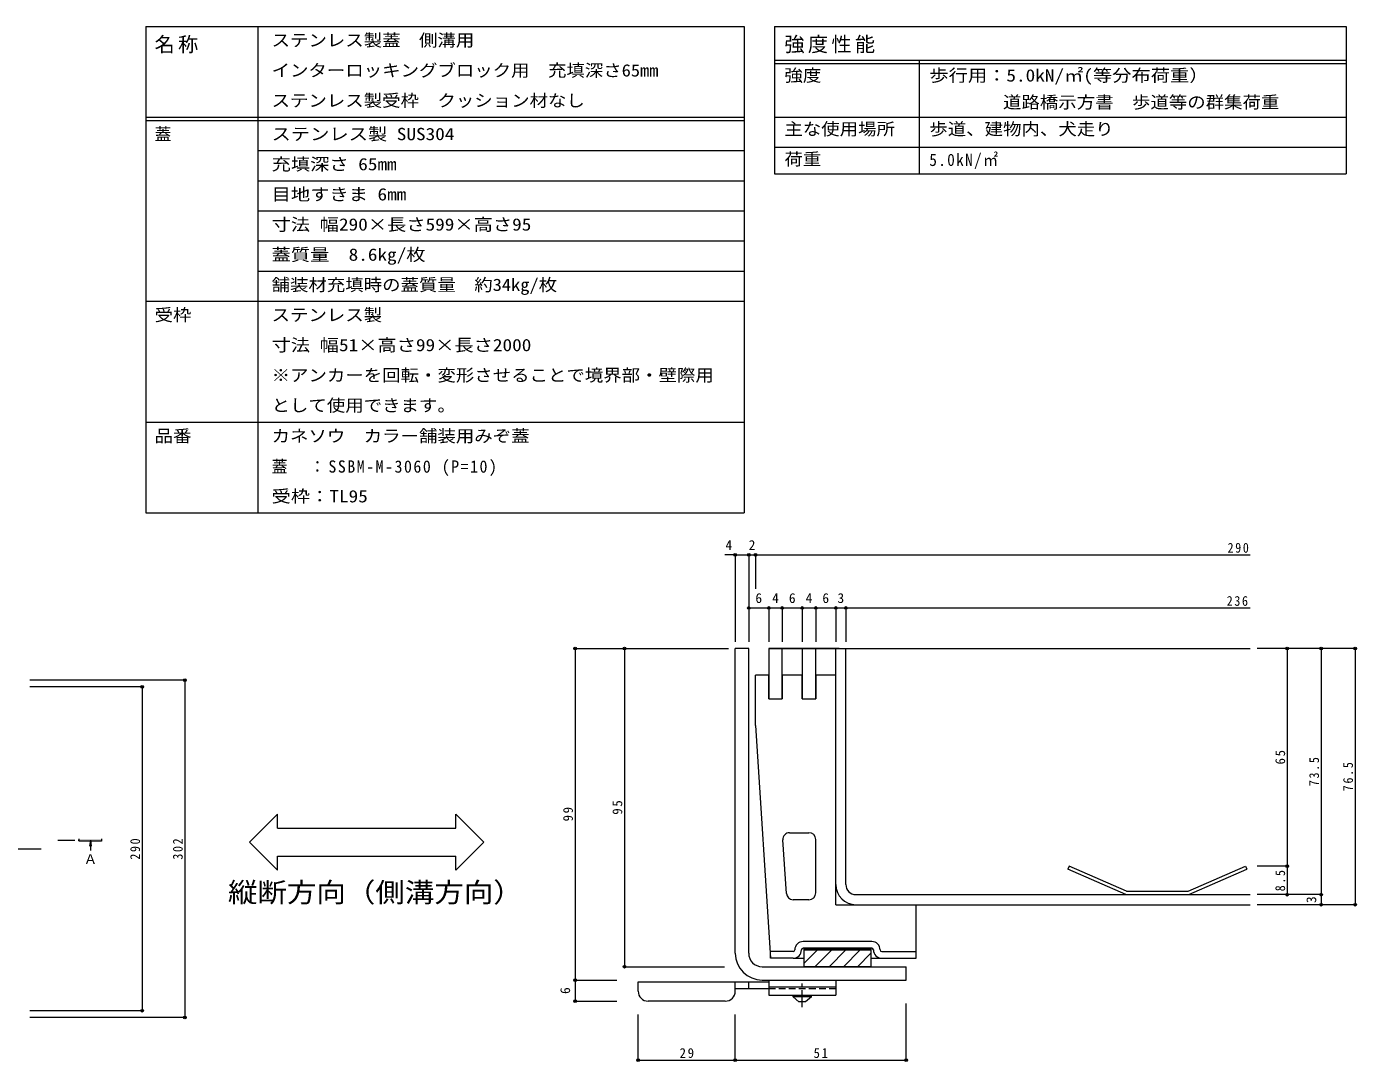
# Model space of a CAD drawing. Units: millimetres at full size, sheet at 1:3, with parts at other scales. Extents: x -1128 to 1149, y -823 to 816.
# Drawn here: x -42 to 1149, y -110 to 816 of the extents above; entities that cross this region are included whole.
import ezdxf
from ezdxf.enums import TextEntityAlignment as Align

# ---------------------------------------------------------------- set-up
doc = ezdxf.new("R2010")
doc.units = ezdxf.units.MM
doc.header["$LTSCALE"] = 3
doc.header["$PDMODE"] = 32
doc.header["$PDSIZE"] = 2.4
for name, pattern in [('CHAIN1', [8, 5, -1, 1, -1]), ('CHAIN2', [12, 9, -1, 1, -1]), ('DASHED1', [1.8, 1.2, -0.6]), ('DASHED2', [3, 2, -1])]:
    doc.linetypes.add(name, pattern=pattern)
for name, color, linetype, lineweight in [('4-0_Yobi_3', 7, 'CHAIN2', 18), ('4-4_036.下り天井', 7, 'Continuous', 18), ('4-5_037.床下小梁', 7, 'Continuous', 18), ('F-1_F-1ﾚｲﾔ', 2, 'Continuous', 18), ('F-2_F-2ﾚｲﾔ', 3, 'Continuous', 18), ('F-3_F-3ﾚｲﾔ', 4, 'Continuous', 18), ('F-4_F-4ﾚｲﾔ', 7, 'Continuous', 18), ('F-9_F-9ﾚｲﾔ', 4, 'Continuous', 18), ('F-A_F-Aﾚｲﾔ', 6, 'Continuous', 18), ('F-F_F-Fﾚｲﾔ', 3, 'Continuous', 18)]:
    doc.layers.add(name, color=color, linetype=linetype, lineweight=lineweight)
doc.styles.add('ＭＳ ゴシック', font='')
doc.styles.get('ＭＳ ゴシック').set_extended_font_data('MS Gothic')

msp = doc.modelspace()

# ---------------------------------------------------------------- linework, layer by layer
at = {"layer": '4-0_Yobi_3'}
msp.add_line((-915.661, 80.034), (-29.36, 80.034), dxfattribs=at)
at = {"layer": '4-4_036.下り天井'}
for p, q in [((100.253, 231.034), (-39.397, 231.034)), ((99.353, 231.034), (99.353, -70.966)), ((62.019, 225.034), (-39.397, 225.034)), ((61.119, 225.034), (61.119, -64.966)), ((62.019, -64.966), (-39.397, -64.966)), ((100.253, -70.966), (-39.397, -70.966))]:
    msp.add_line(p, q, dxfattribs=at)
for p in [(99.353, 231.034), (61.119, 225.034), (61.119, -64.966), (99.353, -70.966)]:
    msp.add_point(p, dxfattribs=at)
at = {"layer": '4-5_037.床下小梁'}
for p, q in [((157.264, 85.989), (182.264, 110.989)), ((182.264, 98.489), (182.264, 110.989)), ((367.212, 85.989), (342.212, 110.989)), ((342.212, 98.489), (342.212, 110.989)), ((182.264, 98.489), (342.212, 98.489)), ((157.264, 85.989), (182.264, 60.989)), ((367.212, 85.989), (342.212, 60.989)), ((182.264, 60.989), (182.264, 73.489)), ((182.264, 73.489), (342.212, 73.489)), ((342.212, 60.989), (342.212, 73.489))]:
    msp.add_line(p, q, dxfattribs=at)
at = {"layer": '4-5_037.床下小梁', "color": 4, "linetype": 'CHAIN1'}
msp.add_line((-14.33, 87.888), (4.646, 87.888), dxfattribs=at)
at = {"layer": '4-5_037.床下小梁', "color": 4}
for p, q in [((14.709, 87.888), (13.973, 82.302)), ((14.709, 87.888), (15.444, 82.302)), ((24.646, 88.888), (24.646, 86.888))]:
    msp.add_line(p, q, dxfattribs=at)
for points in [[(24.646, 86.888), (4.646, 86.888), (4.646, 88.888)], [(14.709, 87.888), (14.709, 79.041), (14.709, 78.485)]]:
    msp.add_lwpolyline(points, dxfattribs=at)
msp.add_solid([(4.646, 88.888), (4.646, 86.888), (24.646, 88.888), (24.646, 86.888)], dxfattribs=at)
at = {"layer": 'F-1_F-1ﾚｲﾔ'}
for p, q in [((604.4, 259.458), (592.4, 259.458)), ((592.4, -13.543), (592.4, 259.458)), ((604.4, -13.542), (604.4, 259.458)), ((616.4, -25.542), (745.4, -25.542))]:
    msp.add_line(p, q, dxfattribs=at)
msp.add_lwpolyline([(616.4, -37.543), (745.4, -37.543), (745.4, -25.542)], dxfattribs=at)
for centre, radius in [((616.4, -13.543), 24), ((616.4, -13.542), 12)]:
    msp.add_arc(centre, radius, 180, 270, dxfattribs=at)
at = {"layer": 'F-2_F-2ﾚｲﾔ'}
for p, q in [((622.399, 259.458), (1053.682, 259.458)), ((682.399, 235.458), (682.399, 259.458)), ((691.399, 47.958), (691.399, 259.458)), ((942.075, 38.958), (890.142, 61.71)), ((998.724, 38.958), (1050.657, 61.71)), ((700.399, 38.958), (1053.682, 38.958)), ((942.704, 41.958), (998.096, 41.958)), ((700.399, 29.958), (1053.682, 29.958))]:
    msp.add_line(p, q, dxfattribs=at)
at = {"layer": 'F-2_F-2ﾚｲﾔ', "linetype": 'DASHED1'}
msp.add_line((682.399, 47.958), (682.399, 235.458), dxfattribs=at)
at = {"layer": 'F-2_F-2ﾚｲﾔ'}
for points in [[(942.704, 41.958), (891.346, 64.458), (890.142, 61.71)], [(998.096, 41.958), (1049.453, 64.458), (1050.657, 61.71)]]:
    msp.add_lwpolyline(points, dxfattribs=at)
for radius in [18, 9]:
    msp.add_arc((700.399, 47.958), radius, 180, 270, dxfattribs=at)
at = {"layer": 'F-3_F-3ﾚｲﾔ'}
for p, q in [((685.399, 259.458), (622.399, 259.458)), ((610.4, 190.458), (610.4, 235.458)), ((622.399, 235.458), (610.4, 235.458)), ((622.399, 214.458), (622.399, 235.458)), ((652.399, 214.458), (652.399, 235.458)), ((664.399, 235.458), (664.399, 214.458)), ((670.399, 235.458), (664.399, 235.458)), ((682.399, 235.458), (670.399, 235.458)), ((682.399, 29.958), (682.399, 235.458)), ((622.399, 214.458), (634.399, 214.458)), ((652.399, 214.458), (664.399, 214.458)), ((610.4, 190.458), (623.9, -18.042)), ((638.175, 40.07), (635.067, 88.07)), ((641.054, 94.458), (658.399, 94.458)), ((664.399, 40.458), (664.399, 88.458)), ((658.399, 34.458), (644.162, 34.458)), ((682.399, 29.958), (754.4, 29.958)), ((754.4, -18.042), (754.4, 29.958)), ((714.65, -3.042), (653.15, -3.042)), ((714.65, -9.042), (653.15, -9.042)), ((653.9, -9.042), (653.9, -25.542)), ((653.9, -9.342), (713.9, -9.342)), ((653.9, -9.642), (713.9, -9.642)), ((653.9, -9.942), (713.9, -9.942)), ((653.9, -10.242), (713.9, -10.242)), ((653.9, -10.542), (713.9, -10.542)), ((666.03, -10.542), (653.9, -22.672)), ((678.758, -10.542), (663.758, -25.542)), ((691.486, -10.542), (676.486, -25.542)), ((704.214, -10.542), (689.214, -25.542)), ((713.9, -9.042), (713.9, -25.542)), ((644.15, -12.042), (623.9, -12.042)), ((623.9, -18.042), (623.9, -12.042)), ((644.15, -18.042), (623.9, -18.042)), ((644.15, -18.042), (653.9, -18.042)), ((713.9, -13.584), (701.941, -25.542)), ((713.9, -18.042), (754.4, -18.042)), ((723.65, -12.042), (754.4, -12.042)), ((713.9, -25.542), (653.9, -25.542))]:
    msp.add_line(p, q, dxfattribs=at)
msp.add_lwpolyline([(652.399, 235.458), (634.399, 235.458), (634.399, 214.458)], dxfattribs=at)
for centre, radius, start, end in [((641.054, 88.458), 6, 90, 183.7046), ((658.399, 88.458), 6, 0, 90), ((644.162, 40.458), 6, 183.7046, 270), ((658.399, 40.458), 6, 270, 0), ((644.15, -10.542), 7.5, 270, 0), ((644.15, -10.542), 1.5, 270, 0), ((653.15, -10.542), 7.5, 90, 180), ((653.15, -10.542), 1.5, 90, 180), ((714.65, -10.542), 7.5, 0, 90), ((714.65, -10.542), 1.5, 0, 90), ((723.65, -10.542), 7.5, 180, 270), ((723.65, -10.542), 1.5, 180, 270)]:
    msp.add_arc(centre, radius, start, end, dxfattribs=at)
at = {"layer": 'F-4_F-4ﾚｲﾔ'}
for p, q in [((592.4, 343.258), (583.097, 343.258)), ((592.4, 344.158), (592.4, 265.458)), ((592.4, 343.258), (604.4, 343.258)), ((604.4, 344.158), (604.4, 265.458)), ((604.4, 343.258), (610.4, 343.258)), ((610.4, 344.158), (610.4, 312.936)), ((610.4, 343.258), (1053.682, 343.258)), ((604.4, 295.71), (622.4, 295.71)), ((622.4, 296.61), (622.4, 265.458)), ((622.4, 295.71), (634.4, 295.71)), ((634.4, 296.61), (634.4, 265.458)), ((634.4, 295.71), (652.4, 295.71)), ((652.4, 296.61), (652.4, 265.458)), ((652.4, 295.71), (664.4, 295.71)), ((664.4, 296.61), (664.4, 265.458)), ((664.4, 295.71), (682.4, 295.71)), ((682.4, 296.61), (682.4, 265.458)), ((682.4, 295.71), (691.399, 295.71)), ((691.399, 296.61), (691.399, 265.458)), ((691.399, 295.71), (1053.682, 295.71)), ((447.95, 259.458), (586.4, 259.458)), ((448.85, 259.458), (448.85, -37.543)), ((493.048, 259.458), (493.048, -25.542)), ((1148.415, 259.458), (1059.682, 259.458)), ((1086.774, 259.458), (1086.774, 64.458)), ((1117.144, 259.458), (1117.144, 38.958)), ((1147.515, 259.458), (1147.515, 29.958)), ((1087.674, 64.458), (1059.682, 64.458)), ((1086.774, 64.458), (1086.774, 38.958)), ((1118.044, 38.958), (1059.682, 38.958)), ((1117.144, 38.958), (1117.144, 29.958)), ((1148.415, 29.958), (1059.682, 29.958)), ((492.148, -25.542), (582.764, -25.542)), ((447.95, -37.543), (486.361, -37.543)), ((448.85, -37.543), (448.85, -56.442)), ((447.95, -56.442), (486.361, -56.442)), ((745.4, -110.061), (745.4, -58.542)), ((505.4, -110.061), (505.4, -68.441)), ((592.4, -110.061), (592.4, -68.441)), ((505.4, -109.161), (592.4, -109.161)), ((592.4, -109.161), (745.4, -109.161))]:
    msp.add_line(p, q, dxfattribs=at)
for p in [(592.4, 343.258), (604.4, 343.258), (610.4, 343.258), (604.4, 295.71), (622.4, 295.71), (634.4, 295.71), (652.4, 295.71), (664.4, 295.71), (682.4, 295.71), (691.399, 295.71), (448.85, 259.458), (493.048, 259.458), (1086.774, 259.458), (1117.144, 259.458), (1147.515, 259.458), (1086.774, 64.458), (1086.774, 38.958), (1117.144, 38.958), (1117.144, 29.958), (1147.515, 29.958), (493.048, -25.542), (448.85, -37.543), (448.85, -56.442), (505.4, -109.161), (592.4, -109.161), (745.4, -109.161)]:
    msp.add_point(p, dxfattribs=at)
at = {"layer": 'F-9_F-9ﾚｲﾔ'}
for p, q in [((505.4, -47.442), (505.4, -39.042)), ((505.4, -39.042), (622.4, -39.042)), ((592.385, -45.042), (622.4, -45.042)), ((592.4, -47.442), (592.4, -39.042)), ((604.4, -45.042), (604.4, -39.042)), ((583.4, -56.442), (514.4, -56.442))]:
    msp.add_line(p, q, dxfattribs=at)
at = {"layer": 'F-9_F-9ﾚｲﾔ', "color": 3}
for p, q in [((622.4, -37.543), (682.4, -37.543)), ((622.4, -37.543), (622.4, -51.043)), ((622.4, -43.543), (682.4, -43.543)), ((682.4, -37.543), (682.4, -51.043)), ((622.4, -51.043), (682.4, -51.043))]:
    msp.add_line(p, q, dxfattribs=at)
at = {"layer": 'F-9_F-9ﾚｲﾔ', "color": 3, "linetype": 'DASHED2'}
msp.add_line((622.4, -45.043), (682.4, -45.043), dxfattribs=at)
at = {"layer": 'F-9_F-9ﾚｲﾔ', "linetype": 'CHAIN1'}
msp.add_line((652.4, -61.686), (652.4, -37.543), dxfattribs=at)
at = {"layer": 'F-9_F-9ﾚｲﾔ', "color": 2}
for p, q in [((644.15, -52.542), (644.15, -51.043)), ((649.4, -57.041), (644.15, -52.542)), ((660.65, -52.542), (644.15, -52.542)), ((655.4, -57.041), (649.4, -57.041)), ((660.65, -52.542), (655.4, -57.041)), ((660.65, -52.542), (660.65, -51.043))]:
    msp.add_line(p, q, dxfattribs=at)
at = {"layer": 'F-9_F-9ﾚｲﾔ'}
for centre, start, end in [((514.4, -47.442), 180, 270), ((583.4, -47.442), 270, 0)]:
    msp.add_arc(centre, 9, start, end, dxfattribs=at)
at = {"layer": 'F-A_F-Aﾚｲﾔ'}
for p, q in [((634.399, 259.458), (622.399, 259.458)), ((622.399, 259.458), (622.399, 214.458)), ((634.399, 214.458), (634.399, 259.458)), ((652.399, 259.458), (652.399, 214.458)), ((622.399, 214.458), (634.399, 214.458)), ((652.399, 214.458), (664.399, 214.458))]:
    msp.add_line(p, q, dxfattribs=at)
msp.add_lwpolyline([(664.399, 214.458), (664.399, 259.458), (652.399, 259.458)], dxfattribs=at)
at = {"layer": 'F-F_F-Fﾚｲﾔ', "color": 7}
for p, q in [((64.268, 816.339), (600.338, 816.339)), ((64.268, 816.339), (64.268, 380.952)), ((164.641, 816.339), (164.641, 380.952)), ((600.338, 816.339), (600.338, 380.952)), ((627.381, 816.339), (1139.467, 816.339)), ((627.381, 816.339), (627.381, 684.339)), ((1139.467, 816.339), (1139.467, 684.339)), ((627.381, 786.339), (1139.467, 786.339)), ((757.203, 786.339), (757.203, 684.339)), ((627.381, 783.339), (1139.467, 783.339)), ((64.268, 735.339), (600.338, 735.339)), ((64.268, 732.339), (600.338, 732.339)), ((627.381, 735.339), (1139.467, 735.339)), ((164.641, 705.339), (600.338, 705.339)), ((627.381, 708.339), (1139.467, 708.339)), ((627.381, 684.339), (1139.467, 684.339)), ((164.641, 678.339), (600.338, 678.339)), ((164.641, 651.339), (600.338, 651.339)), ((164.641, 624.339), (600.338, 624.339)), ((164.641, 597.339), (600.338, 597.339)), ((64.268, 570.339), (600.338, 570.339)), ((64.268, 461.952), (600.338, 461.952)), ((64.268, 380.952), (600.338, 380.952))]:
    msp.add_line(p, q, dxfattribs=at)

# ---------------------------------------------------------------- texts
at = {"layer": '4-4_036.下り天井', "color": 2, "char_height": 8.798, "attachment_point": 7, "rotation": 90, "style": 'ＭＳ ゴシック'}
for s, insert in [('\\T1.27;\\W0.9;290', (59.319, 70.284)), ('\\T1.27;\\W0.9;302', (97.553, 70.284))]:
    msp.add_mtext(s, dxfattribs=dict(at, insert=insert))
at = {"layer": '4-5_037.床下小梁', "color": 2, "style": 'ＭＳ ゴシック'}
msp.add_text('Ａ', height=8.798, dxfattribs=at).set_placement((8.802, 63.76), align=Align.BOTTOM_LEFT)
at = {"layer": '4-5_037.床下小梁', "color": 6, "style": 'ＭＳ ゴシック', "width": 1.1}
msp.add_text('縦断方向（側溝方向）', height=17.6, dxfattribs=at).set_placement((137.941, 26.95), align=Align.BOTTOM_LEFT)
at = {"layer": 'F-4_F-4ﾚｲﾔ', "color": 2, "style": 'ＭＳ ゴシック'}
for s, p in [('4', (583.592, 345.058)), ('2', (604.4, 345.058)), ('6', (610.4, 297.51)), ('4', (625.4, 297.51)), ('6', (640.4, 297.51)), ('4', (655.4, 297.51)), ('6', (670.4, 297.51)), ('3', (683.9, 297.51))]:
    msp.add_text(s, height=8.798, dxfattribs=at).set_placement(p, align=Align.BOTTOM_LEFT)
for s, p in [('3', (1115.344, 31.458)), ('6', (447.05, -49.992))]:
    msp.add_text(s, height=8.798, rotation=90, dxfattribs=at).set_placement(p, align=Align.BOTTOM_LEFT)
at = {"layer": 'F-4_F-4ﾚｲﾔ', "color": 2, "char_height": 8.798, "attachment_point": 7, "style": 'ＭＳ ゴシック'}
for s, insert in [('\\T1.27;\\W0.9;290', (1033.305, 345.058)), ('\\T1.27;\\W0.9;236', (1032.534, 297.51)), ('\\T1.27;\\W0.95;29', (542.525, -107.361)), ('\\T1.27;\\W0.95;51', (662.525, -107.361))]:
    msp.add_mtext(s, dxfattribs=dict(at, insert=insert))
at = {"layer": 'F-4_F-4ﾚｲﾔ', "color": 2, "char_height": 8.798, "attachment_point": 7, "rotation": 90, "style": 'ＭＳ ゴシック'}
for s, insert in [('\\T1.27;\\W0.95;65', (1084.974, 155.583)), ('\\T1.28;\\W0.9;73.5', (1115.344, 136.083)), ('\\T1.28;\\W0.9;76.5', (1145.715, 131.583)), ('\\T1.27;\\W0.95;95', (491.248, 110.583)), ('\\T1.27;\\W0.95;99', (447.05, 104.583)), ('\\T1.27;\\W0.9;8.5', (1084.974, 41.958))]:
    msp.add_mtext(s, dxfattribs=dict(at, insert=insert))
at = {"layer": 'F-F_F-Fﾚｲﾔ', "style": 'ＭＳ ゴシック'}
for s, width, p in [('ステンレス製蓋\u3000側溝用', 1.1, (177.041, 795.339)), ('インターロッキングブロック用\u3000充填深さ65mm', 1.1, (177.041, 768.339)), ('強度', 1.1, (636.381, 763.839)), ('歩行用：5.0kN/㎡(等分布荷重）', 1.15, (766.203, 763.839)), ('ステンレス製受枠\u3000クッション材なし', 1.1, (177.041, 741.339)), ('\u3000 \u3000 \u3000道路橋示方書\u3000歩道等の群集荷重', 1.1, (766.203, 739.839)), ('ステンレス製 SUS304', 1.15, (177.041, 711.338)), ('主な使用場所', 1.1, (636.381, 715.839)), ('歩道、建物内、犬走り', 1.1, (766.203, 715.839)), ('荷重', 1.1, (636.381, 688.839)), ('充填深さ 65mm', 1.15, (177.041, 684.339)), ('目地すきま 6mm', 1.15, (177.041, 657.339)), ('寸法 幅290×長さ599×高さ95', 1.15, (177.041, 630.339)), ('蓋質量\u30008.6kg/枚', 1.15, (177.041, 603.339)), ('舗装材充填時の蓋質量\u3000約34kg/枚', 1.1, (177.041, 576.339)), ('受枠', 1.1, (72.253, 549.339)), ('ステンレス製', 1.1, (177.041, 549.339)), ('寸法 幅51×高さ99×長さ2000', 1.15, (177.041, 522.339)), ('※アンカーを回転・変形させることで境界部・壁際用', 1.1, (177.041, 495.339)), ('として使用できます。', 1.1, (177.041, 468.339)), ('品番', 1.1, (72.253, 440.952)), ('カネソウ\u3000カラー舗装用みぞ蓋', 1.1, (177.041, 440.952)), ('受枠：TL95', 1.15, (177.041, 386.952))]:
    msp.add_text(s, height=11, dxfattribs=dict(at, width=width)).set_placement(p, align=Align.BOTTOM_LEFT)
msp.add_text('蓋', height=11, dxfattribs=at).set_placement((72.253, 711.338), align=Align.BOTTOM_LEFT)
at = {"layer": 'F-F_F-Fﾚｲﾔ', "attachment_point": 7, "style": 'ＭＳ ゴシック'}
for s, insert, char_height in [('\\T1.17;名称', (72.253, 792.338), 13.2), ('\\T1.17;強度性能', (636.381, 792.339), 13.2), ('\\T1.19;\\W0.9;5.0kN/㎡', (766.203, 688.839), 11), ('\\T1.19;\\W0.95;蓋\u3000：SSBM-M-3060\\~(P=10)', (177.041, 413.952), 11)]:
    msp.add_mtext(s, dxfattribs=dict(at, insert=insert, char_height=char_height))

doc.saveas('drawing.dxf')
